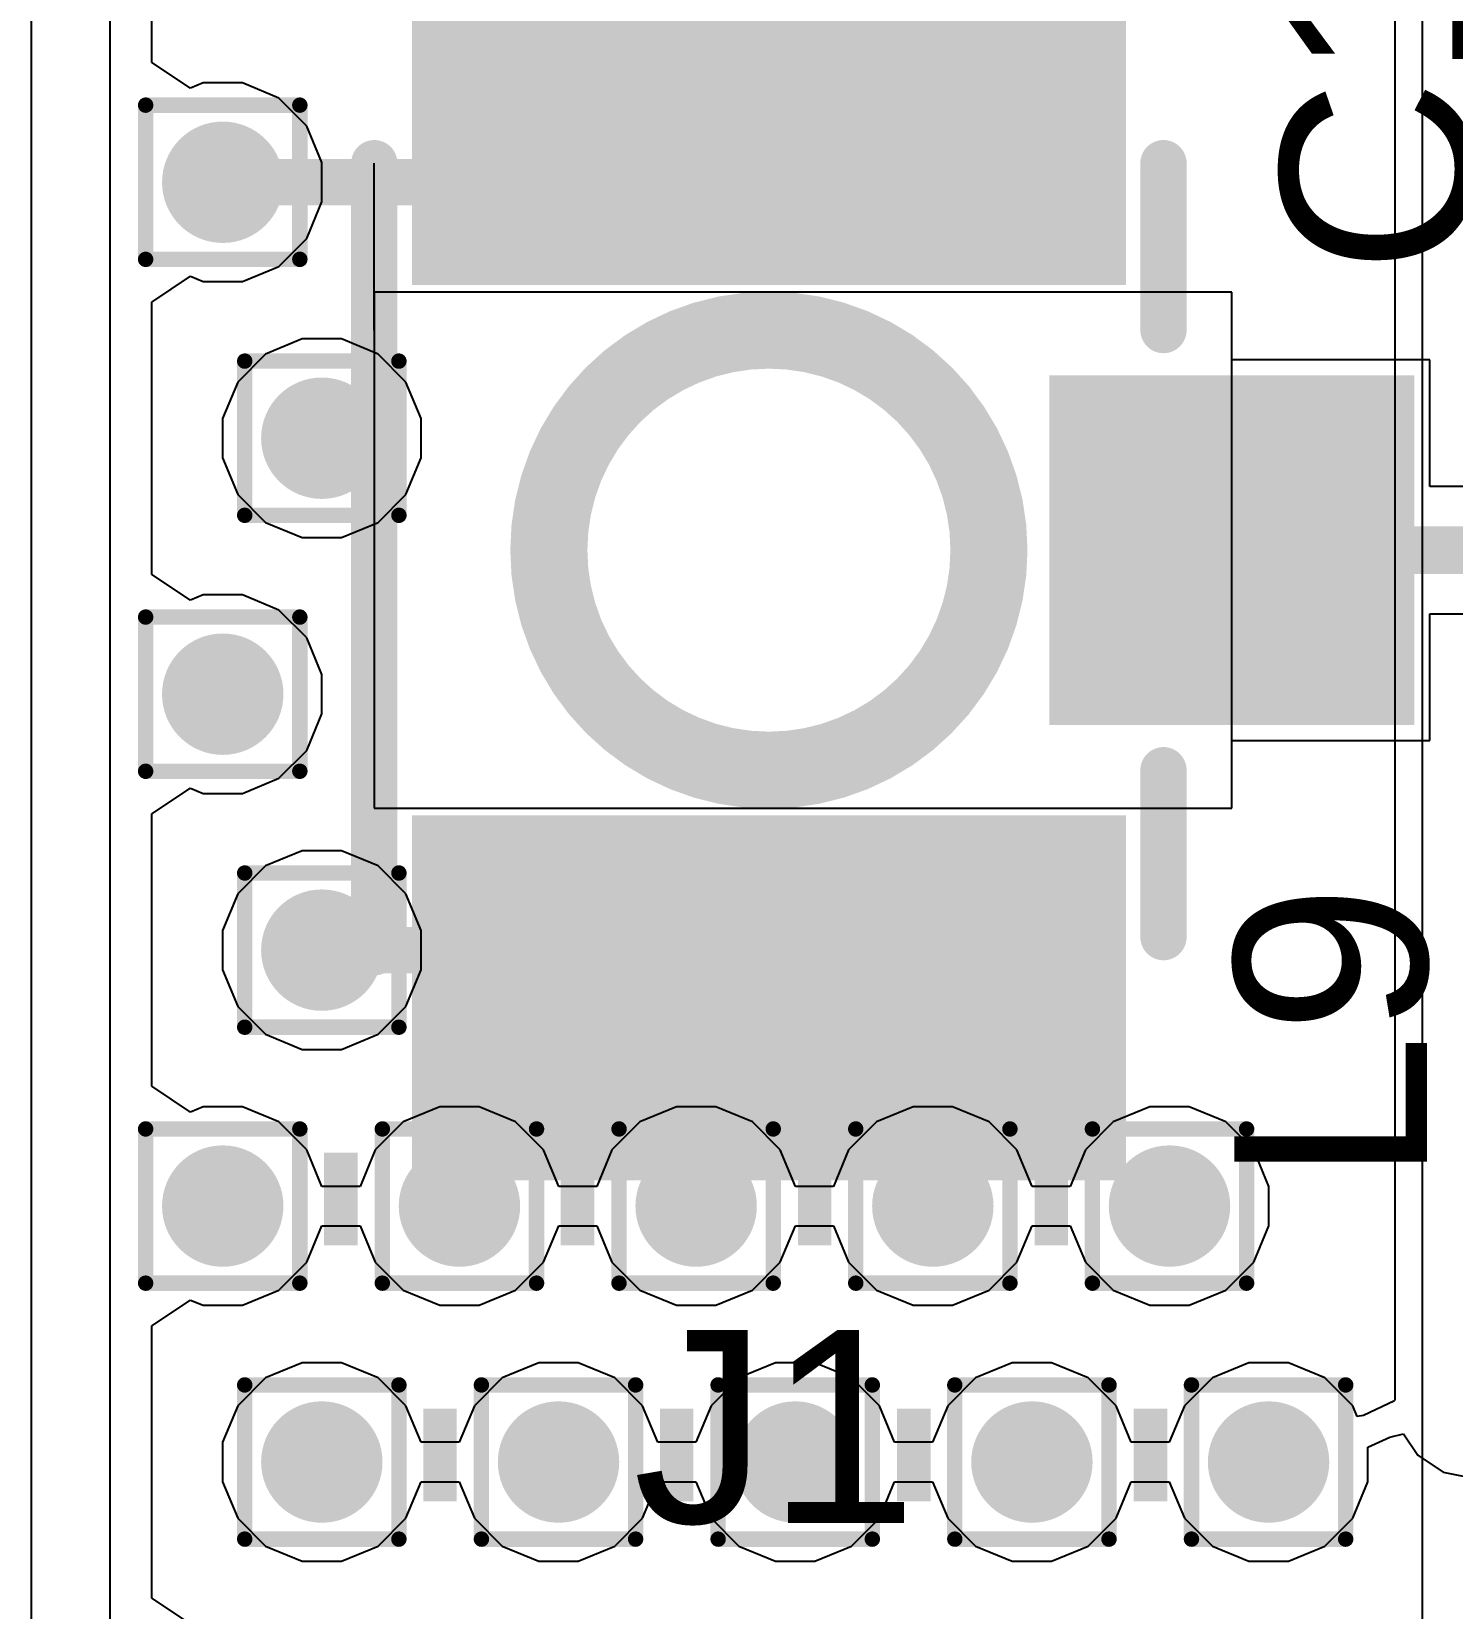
# Model space of a CAD drawing. Header units: inches. Extents: x -12 to 5355, y -7 to 5366.
# Drawn here: x 10.62 to 15.3, y 47.72 to 52.92 of the extents above; entities that cross this region are included whole.
import ezdxf

# ---------------------------------------------------------------- set-up
doc = ezdxf.new("R2010")
doc.units = ezdxf.units.IN
for name, color, linetype in [('BOTTOM LAYER', 5, 'Continuous'), ('Drill Drawing', 1, 'Continuous'), ('GROUND1', 16, 'Continuous'), ('GROUND2', 156, 'Continuous'), ('Keep-Out Layer', 6, 'Continuous'), ('POWER', 76, 'Continuous'), ('SIGNAL', 90, 'Continuous'), ('TOP LAYER', 1, 'Continuous'), ('Top Overlay', 2, 'Continuous'), ('Top Paste', 8, 'Continuous'), ('Top Solder', 216, 'Continuous'), ('Via Holes', 16, 'Continuous')]:
    doc.layers.add(name, color=color, linetype=linetype)
doc.styles.add('Arial', font='', dxfattribs={"height": 0.2})
doc.styles.get('Arial').set_extended_font_data('Arial')

# ---------------------------------------------------------------- blocks, each defined once
blk = doc.blocks.new('COAXIAL_RF_U_FL_R_SMT_1_154')
at = {"layer": 'TOP LAYER'}
for points in [[(-2, 1.1), (-0.95, 1.1), (-0.95, -1.1), (-2, -1.1)], [(0.95, 1.1), (2, 1.1), (2, -1.1), (0.95, -1.1)], [(-0.5, -1), (0.5, -1), (0.5, -2.05), (-0.5, -2.05)]]:
    blk.add_hatch(color=1, dxfattribs=at).paths.add_polyline_path(points)
at = {"layer": 'Top Paste'}
for points in [[(-2, 1.1), (-0.95, 1.1), (-0.95, -1.1), (-2, -1.1)], [(0.95, 1.1), (2, 1.1), (2, -1.1), (0.95, -1.1)], [(-0.5, -1), (0.5, -1), (0.5, -2.05), (-0.5, -2.05)]]:
    blk.add_hatch(color=8, dxfattribs=at).paths.add_polyline_path(points)
at = {"layer": 'Top Solder'}
for points in [[(-2.0762, 1.1762), (-0.8738, 1.1762), (-0.8738, -1.1762), (-2.0762, -1.1762)], [(0.8738, 1.1762), (2.0762, 1.1762), (2.0762, -1.1762), (0.8738, -1.1762)], [(-0.5762, -0.9238), (0.5762, -0.9238), (0.5762, -2.1262), (-0.5762, -2.1262)]]:
    blk.add_hatch(color=216, dxfattribs=at).paths.add_polyline_path(points)
at = {"layer": 'TOP LAYER'}
for p, q in [((0.85, 1.3), (-0.85, 1.3)), ((-0.85, 1.3), (-0.85, -1.525)), ((0.85, -1.525), (0.85, 1.3)), ((-0.85, -1.525), (0.85, -1.525))]:
    blk.add_line(p, q, dxfattribs=at)
at = {"layer": 'Top Overlay'}
for points in [[(-1.325, 1.3, 0.1524, 0.1524, 0), (1.275, 1.3, 0.1524, 0.1524, 0)], [(-1.275, -1.3, 0.1524, 0.1524, 0), (-0.725, -1.3, 0.1524, 0.1524, 0)], [(0.725, -1.3, 0.1524, 0.1524, 0), (1.275, -1.3, 0.1524, 0.1524, 0)]]:
    blk.add_lwpolyline(points, format="xyseb", dxfattribs=at)
for points, format in [([(-1.3631, 1.3, 0.0762, 0.0762, 1), (-1.2869, 1.3, 0.0762, 0.0762, 1)], "xyseb"), ([(1.2369, 1.3, 0.0762, 0.0762, 1), (1.3131, 1.3, 0.0762, 0.0762, 1)], "xyseb"), ([(0.725, 1.3, 1), (0.725, 1.3, 1)], "xyb"), ([(1.275, 1.3, 1), (1.275, 1.3, 1)], "xyb"), ([(0.725, 0, 0.254, 0.254, 1), (-0.725, 0, 0.254, 0.254, 1)], "xyseb"), ([(-0.7885, 0, 0.127, 0.127, 1), (-0.6615, 0, 0.127, 0.127, 1)], "xyseb"), ([(0.6615, 0, 0.127, 0.127, 1), (0.7885, 0, 0.127, 0.127, 1)], "xyseb"), ([(-1.3131, -1.3, 0.0762, 0.0762, 1), (-1.2369, -1.3, 0.0762, 0.0762, 1)], "xyseb"), ([(-0.7631, -1.3, 0.0762, 0.0762, 1), (-0.6869, -1.3, 0.0762, 0.0762, 1)], "xyseb"), ([(0.6869, -1.3, 0.0762, 0.0762, 1), (0.7631, -1.3, 0.0762, 0.0762, 1)], "xyseb"), ([(1.2369, -1.3, 0.0762, 0.0762, 1), (1.3131, -1.3, 0.0762, 0.0762, 1)], "xyseb")]:
    blk.add_lwpolyline(points, format=format, close=True, dxfattribs=at)
blk.add_lwpolyline([(0.725, 1.3), (1.275, 1.3)], dxfattribs=at)

msp = doc.modelspace()

# ---------------------------------------------------------------- hatches: boundary and pattern name
at = {"layer": 'BOTTOM LAYER'}
h = msp.add_hatch(color=5, dxfattribs=at)
edge = h.paths.add_edge_path()
edge.add_arc((11.2471, 52.4228), 0.2, 0, 360)
h = msp.add_hatch(color=5, dxfattribs=at)
edge = h.paths.add_edge_path()
edge.add_arc((11.5735, 51.5795), 0.2, 0, 360)
h = msp.add_hatch(color=5, dxfattribs=at)
edge = h.paths.add_edge_path()
edge.add_arc((11.2471, 50.7362), 0.2, 0, 360)
h = msp.add_hatch(color=5, dxfattribs=at)
edge = h.paths.add_edge_path()
edge.add_arc((11.5735, 49.893), 0.2, 0, 360)
h = msp.add_hatch(color=5, dxfattribs=at)
edge = h.paths.add_edge_path()
edge.add_arc((11.2471, 49.0497), 0.2, 0, 360)
h = msp.add_hatch(color=5, dxfattribs=at)
edge = h.paths.add_edge_path()
edge.add_arc((12.0269, 49.0497), 0.2, 0, 360)
h = msp.add_hatch(color=5, dxfattribs=at)
edge = h.paths.add_edge_path()
edge.add_arc((12.8067, 49.0497), 0.2, 0, 360)
h = msp.add_hatch(color=5, dxfattribs=at)
edge = h.paths.add_edge_path()
edge.add_arc((13.5865, 49.0497), 0.2, 0, 360)
h = msp.add_hatch(color=5, dxfattribs=at)
edge = h.paths.add_edge_path()
edge.add_arc((14.3662, 49.0497), 0.2, 0, 360)
h = msp.add_hatch(color=5, dxfattribs=at)
edge = h.paths.add_edge_path()
edge.add_arc((11.5735, 48.2064), 0.2, 0, 360)
h = msp.add_hatch(color=5, dxfattribs=at)
edge = h.paths.add_edge_path()
edge.add_arc((12.3533, 48.2064), 0.2, 0, 360)
h = msp.add_hatch(color=5, dxfattribs=at)
edge = h.paths.add_edge_path()
edge.add_arc((13.1331, 48.2064), 0.2, 0, 360)
h = msp.add_hatch(color=5, dxfattribs=at)
edge = h.paths.add_edge_path()
edge.add_arc((13.9129, 48.2064), 0.2, 0, 360)
h = msp.add_hatch(color=5, dxfattribs=at)
edge = h.paths.add_edge_path()
edge.add_arc((14.6926, 48.2064), 0.2, 0, 360)
at = {"layer": 'GROUND1'}
h = msp.add_hatch(color=16, dxfattribs=at)
edge = h.paths.add_edge_path()
edge.add_arc((11.2471, 52.4228), 0.2, 0, 360)
h = msp.add_hatch(color=16, dxfattribs=at)
edge = h.paths.add_edge_path()
edge.add_arc((11.5735, 51.5795), 0.2, 0, 360)
h = msp.add_hatch(color=16, dxfattribs=at)
edge = h.paths.add_edge_path()
edge.add_arc((11.2471, 50.7362), 0.2, 0, 360)
h = msp.add_hatch(color=16, dxfattribs=at)
edge = h.paths.add_edge_path()
edge.add_arc((11.5735, 49.893), 0.2, 0, 360)
h = msp.add_hatch(color=16, dxfattribs=at)
edge = h.paths.add_edge_path()
edge.add_arc((11.2471, 49.0497), 0.2, 0, 360)
h = msp.add_hatch(color=16, dxfattribs=at)
edge = h.paths.add_edge_path()
edge.add_arc((12.0269, 49.0497), 0.2, 0, 360)
h = msp.add_hatch(color=16, dxfattribs=at)
edge = h.paths.add_edge_path()
edge.add_arc((12.8067, 49.0497), 0.2, 0, 360)
h = msp.add_hatch(color=16, dxfattribs=at)
edge = h.paths.add_edge_path()
edge.add_arc((13.5865, 49.0497), 0.2, 0, 360)
h = msp.add_hatch(color=16, dxfattribs=at)
edge = h.paths.add_edge_path()
edge.add_arc((14.3662, 49.0497), 0.2, 0, 360)
h = msp.add_hatch(color=16, dxfattribs=at)
edge = h.paths.add_edge_path()
edge.add_arc((11.5735, 48.2064), 0.2, 0, 360)
h = msp.add_hatch(color=16, dxfattribs=at)
edge = h.paths.add_edge_path()
edge.add_arc((12.3533, 48.2064), 0.2, 0, 360)
h = msp.add_hatch(color=16, dxfattribs=at)
edge = h.paths.add_edge_path()
edge.add_arc((13.1331, 48.2064), 0.2, 0, 360)
h = msp.add_hatch(color=16, dxfattribs=at)
edge = h.paths.add_edge_path()
edge.add_arc((13.9129, 48.2064), 0.2, 0, 360)
h = msp.add_hatch(color=16, dxfattribs=at)
edge = h.paths.add_edge_path()
edge.add_arc((14.6926, 48.2064), 0.2, 0, 360)
at = {"layer": 'GROUND2'}
h = msp.add_hatch(color=156, dxfattribs=at)
edge = h.paths.add_edge_path()
edge.add_arc((11.2471, 52.4228), 0.2, 0, 360)
h = msp.add_hatch(color=156, dxfattribs=at)
edge = h.paths.add_edge_path()
edge.add_arc((11.5735, 51.5795), 0.2, 0, 360)
h = msp.add_hatch(color=156, dxfattribs=at)
edge = h.paths.add_edge_path()
edge.add_arc((11.2471, 50.7362), 0.2, 0, 360)
h = msp.add_hatch(color=156, dxfattribs=at)
edge = h.paths.add_edge_path()
edge.add_arc((11.5735, 49.893), 0.2, 0, 360)
h = msp.add_hatch(color=156, dxfattribs=at)
edge = h.paths.add_edge_path()
edge.add_arc((11.2471, 49.0497), 0.2, 0, 360)
h = msp.add_hatch(color=156, dxfattribs=at)
edge = h.paths.add_edge_path()
edge.add_arc((12.0269, 49.0497), 0.2, 0, 360)
h = msp.add_hatch(color=156, dxfattribs=at)
edge = h.paths.add_edge_path()
edge.add_arc((12.8067, 49.0497), 0.2, 0, 360)
h = msp.add_hatch(color=156, dxfattribs=at)
edge = h.paths.add_edge_path()
edge.add_arc((13.5865, 49.0497), 0.2, 0, 360)
h = msp.add_hatch(color=156, dxfattribs=at)
edge = h.paths.add_edge_path()
edge.add_arc((14.3662, 49.0497), 0.2, 0, 360)
h = msp.add_hatch(color=156, dxfattribs=at)
edge = h.paths.add_edge_path()
edge.add_arc((11.5735, 48.2064), 0.2, 0, 360)
h = msp.add_hatch(color=156, dxfattribs=at)
edge = h.paths.add_edge_path()
edge.add_arc((12.3533, 48.2064), 0.2, 0, 360)
h = msp.add_hatch(color=156, dxfattribs=at)
edge = h.paths.add_edge_path()
edge.add_arc((13.1331, 48.2064), 0.2, 0, 360)
h = msp.add_hatch(color=156, dxfattribs=at)
edge = h.paths.add_edge_path()
edge.add_arc((13.9129, 48.2064), 0.2, 0, 360)
h = msp.add_hatch(color=156, dxfattribs=at)
edge = h.paths.add_edge_path()
edge.add_arc((14.6926, 48.2064), 0.2, 0, 360)
at = {"layer": 'POWER'}
h = msp.add_hatch(color=76, dxfattribs=at)
edge = h.paths.add_edge_path()
edge.add_arc((11.2471, 52.4228), 0.2, 0, 360)
h = msp.add_hatch(color=76, dxfattribs=at)
edge = h.paths.add_edge_path()
edge.add_arc((11.5735, 51.5795), 0.2, 0, 360)
h = msp.add_hatch(color=76, dxfattribs=at)
edge = h.paths.add_edge_path()
edge.add_arc((11.2471, 50.7362), 0.2, 0, 360)
h = msp.add_hatch(color=76, dxfattribs=at)
edge = h.paths.add_edge_path()
edge.add_arc((11.5735, 49.893), 0.2, 0, 360)
h = msp.add_hatch(color=76, dxfattribs=at)
edge = h.paths.add_edge_path()
edge.add_arc((11.2471, 49.0497), 0.2, 0, 360)
for points in [[(11.5811, 48.9204), (11.6913, 48.9204), (11.6913, 49.2252), (11.5811, 49.2252)], [(12.3609, 48.9204), (12.4711, 48.9204), (12.4711, 49.2252), (12.3609, 49.2252)], [(13.2525, 49.2252), (13.1423, 49.2252), (13.1423, 48.9204), (13.2525, 48.9204)], [(14.0323, 49.2252), (13.9221, 49.2252), (13.9221, 48.9204), (14.0323, 48.9204)], [(11.9075, 48.0771), (12.0177, 48.0771), (12.0177, 48.3819), (11.9075, 48.3819)], [(12.6873, 48.0771), (12.7975, 48.0771), (12.7975, 48.3819), (12.6873, 48.3819)], [(13.5789, 48.3819), (13.4687, 48.3819), (13.4687, 48.0771), (13.5789, 48.0771)], [(14.3586, 48.3819), (14.2485, 48.3819), (14.2485, 48.0771), (14.3586, 48.0771)]]:
    msp.add_hatch(color=76, dxfattribs=at).paths.add_polyline_path(points)
h = msp.add_hatch(color=76, dxfattribs=at)
edge = h.paths.add_edge_path()
edge.add_arc((12.0269, 49.0497), 0.2, 0, 360)
h = msp.add_hatch(color=76, dxfattribs=at)
edge = h.paths.add_edge_path()
edge.add_arc((12.8067, 49.0497), 0.2, 0, 360)
h = msp.add_hatch(color=76, dxfattribs=at)
edge = h.paths.add_edge_path()
edge.add_arc((13.5865, 49.0497), 0.2, 0, 360)
h = msp.add_hatch(color=76, dxfattribs=at)
edge = h.paths.add_edge_path()
edge.add_arc((14.3662, 49.0497), 0.2, 0, 360)
h = msp.add_hatch(color=76, dxfattribs=at)
edge = h.paths.add_edge_path()
edge.add_arc((11.5735, 48.2064), 0.2, 0, 360)
h = msp.add_hatch(color=76, dxfattribs=at)
edge = h.paths.add_edge_path()
edge.add_arc((12.3533, 48.2064), 0.2, 0, 360)
h = msp.add_hatch(color=76, dxfattribs=at)
edge = h.paths.add_edge_path()
edge.add_arc((13.1331, 48.2064), 0.2, 0, 360)
h = msp.add_hatch(color=76, dxfattribs=at)
edge = h.paths.add_edge_path()
edge.add_arc((13.9129, 48.2064), 0.2, 0, 360)
h = msp.add_hatch(color=76, dxfattribs=at)
edge = h.paths.add_edge_path()
edge.add_arc((14.6926, 48.2064), 0.2, 0, 360)
at = {"layer": 'SIGNAL'}
h = msp.add_hatch(color=90, dxfattribs=at)
edge = h.paths.add_edge_path()
edge.add_arc((11.2471, 52.4228), 0.2, 0, 360)
h = msp.add_hatch(color=90, dxfattribs=at)
edge = h.paths.add_edge_path()
edge.add_arc((11.5735, 51.5795), 0.2, 0, 360)
h = msp.add_hatch(color=90, dxfattribs=at)
edge = h.paths.add_edge_path()
edge.add_arc((11.2471, 50.7362), 0.2, 0, 360)
h = msp.add_hatch(color=90, dxfattribs=at)
edge = h.paths.add_edge_path()
edge.add_arc((11.5735, 49.893), 0.2, 0, 360)
h = msp.add_hatch(color=90, dxfattribs=at)
edge = h.paths.add_edge_path()
edge.add_arc((11.2471, 49.0497), 0.2, 0, 360)
h = msp.add_hatch(color=90, dxfattribs=at)
edge = h.paths.add_edge_path()
edge.add_arc((12.0269, 49.0497), 0.2, 0, 360)
h = msp.add_hatch(color=90, dxfattribs=at)
edge = h.paths.add_edge_path()
edge.add_arc((12.8067, 49.0497), 0.2, 0, 360)
h = msp.add_hatch(color=90, dxfattribs=at)
edge = h.paths.add_edge_path()
edge.add_arc((13.5865, 49.0497), 0.2, 0, 360)
h = msp.add_hatch(color=90, dxfattribs=at)
edge = h.paths.add_edge_path()
edge.add_arc((14.3662, 49.0497), 0.2, 0, 360)
h = msp.add_hatch(color=90, dxfattribs=at)
edge = h.paths.add_edge_path()
edge.add_arc((11.5735, 48.2064), 0.2, 0, 360)
h = msp.add_hatch(color=90, dxfattribs=at)
edge = h.paths.add_edge_path()
edge.add_arc((12.3533, 48.2064), 0.2, 0, 360)
h = msp.add_hatch(color=90, dxfattribs=at)
edge = h.paths.add_edge_path()
edge.add_arc((13.1331, 48.2064), 0.2, 0, 360)
h = msp.add_hatch(color=90, dxfattribs=at)
edge = h.paths.add_edge_path()
edge.add_arc((13.9129, 48.2064), 0.2, 0, 360)
h = msp.add_hatch(color=90, dxfattribs=at)
edge = h.paths.add_edge_path()
edge.add_arc((14.6926, 48.2064), 0.2, 0, 360)
at = {"layer": 'TOP LAYER'}
h = msp.add_hatch(color=1, dxfattribs=at)
edge = h.paths.add_edge_path()
edge.add_arc((11.2471, 52.4228), 0.2, 0, 360)
h = msp.add_hatch(color=1, dxfattribs=at)
edge = h.paths.add_edge_path()
edge.add_arc((11.5735, 51.5795), 0.2, 0, 360)
h = msp.add_hatch(color=1, dxfattribs=at)
edge = h.paths.add_edge_path()
edge.add_arc((11.2471, 50.7362), 0.2, 0, 360)
h = msp.add_hatch(color=1, dxfattribs=at)
edge = h.paths.add_edge_path()
edge.add_arc((11.5735, 49.893), 0.2, 0, 360)
h = msp.add_hatch(color=1, dxfattribs=at)
edge = h.paths.add_edge_path()
edge.add_arc((11.2471, 49.0497), 0.2, 0, 360)
h = msp.add_hatch(color=1, dxfattribs=at)
edge = h.paths.add_edge_path()
edge.add_arc((12.0269, 49.0497), 0.2, 0, 360)
h = msp.add_hatch(color=1, dxfattribs=at)
edge = h.paths.add_edge_path()
edge.add_arc((12.8067, 49.0497), 0.2, 0, 360)
h = msp.add_hatch(color=1, dxfattribs=at)
edge = h.paths.add_edge_path()
edge.add_arc((13.5865, 49.0497), 0.2, 0, 360)
h = msp.add_hatch(color=1, dxfattribs=at)
edge = h.paths.add_edge_path()
edge.add_arc((14.3662, 49.0497), 0.2, 0, 360)
h = msp.add_hatch(color=1, dxfattribs=at)
edge = h.paths.add_edge_path()
edge.add_arc((11.5735, 48.2064), 0.2, 0, 360)
h = msp.add_hatch(color=1, dxfattribs=at)
edge = h.paths.add_edge_path()
edge.add_arc((12.3533, 48.2064), 0.2, 0, 360)
h = msp.add_hatch(color=1, dxfattribs=at)
edge = h.paths.add_edge_path()
edge.add_arc((13.1331, 48.2064), 0.2, 0, 360)
h = msp.add_hatch(color=1, dxfattribs=at)
edge = h.paths.add_edge_path()
edge.add_arc((13.9129, 48.2064), 0.2, 0, 360)
h = msp.add_hatch(color=1, dxfattribs=at)
edge = h.paths.add_edge_path()
edge.add_arc((14.6926, 48.2064), 0.2, 0, 360)
at = {"layer": 'Via Holes'}
h = msp.add_hatch(color=7, dxfattribs=at)
edge = h.paths.add_edge_path()
edge.add_arc((11.2471, 52.4228), 0.1, 0, 360)
h = msp.add_hatch(color=7, dxfattribs=at)
edge = h.paths.add_edge_path()
edge.add_arc((11.5735, 51.5795), 0.1, 0, 360)
h = msp.add_hatch(color=7, dxfattribs=at)
edge = h.paths.add_edge_path()
edge.add_arc((11.2471, 50.7362), 0.1, 0, 360)
h = msp.add_hatch(color=7, dxfattribs=at)
edge = h.paths.add_edge_path()
edge.add_arc((11.5735, 49.893), 0.1, 0, 360)
h = msp.add_hatch(color=7, dxfattribs=at)
edge = h.paths.add_edge_path()
edge.add_arc((11.2471, 49.0497), 0.1, 0, 360)
h = msp.add_hatch(color=7, dxfattribs=at)
edge = h.paths.add_edge_path()
edge.add_arc((12.0269, 49.0497), 0.1, 0, 360)
h = msp.add_hatch(color=7, dxfattribs=at)
edge = h.paths.add_edge_path()
edge.add_arc((12.8067, 49.0497), 0.1, 0, 360)
h = msp.add_hatch(color=7, dxfattribs=at)
edge = h.paths.add_edge_path()
edge.add_arc((13.5865, 49.0497), 0.1, 0, 360)
h = msp.add_hatch(color=7, dxfattribs=at)
edge = h.paths.add_edge_path()
edge.add_arc((14.3662, 49.0497), 0.1, 0, 360)
h = msp.add_hatch(color=7, dxfattribs=at)
edge = h.paths.add_edge_path()
edge.add_arc((11.5735, 48.2064), 0.1, 0, 360)
h = msp.add_hatch(color=7, dxfattribs=at)
edge = h.paths.add_edge_path()
edge.add_arc((12.3533, 48.2064), 0.1, 0, 360)
h = msp.add_hatch(color=7, dxfattribs=at)
edge = h.paths.add_edge_path()
edge.add_arc((13.1331, 48.2064), 0.1, 0, 360)
h = msp.add_hatch(color=7, dxfattribs=at)
edge = h.paths.add_edge_path()
edge.add_arc((13.9129, 48.2064), 0.1, 0, 360)
h = msp.add_hatch(color=7, dxfattribs=at)
edge = h.paths.add_edge_path()
edge.add_arc((14.6926, 48.2064), 0.1, 0, 360)

# ---------------------------------------------------------------- linework, layer by layer
at = {"layer": 'BOTTOM LAYER'}
msp.add_line((10.8762, 33.914), (10.8762, 60.2174), dxfattribs=at)
at = {"layer": 'Drill Drawing'}
for points in [[(10.9931, 52.6768, 0.0508, 0.0508, 0), (11.5011, 52.6768, 0.0508, 0.0508, 0)], [(10.9931, 52.1688, 0.0508, 0.0508, 0), (10.9931, 52.6768, 0.0508, 0.0508, 0)], [(11.5011, 52.1688, 0.0508, 0.0508, 0), (11.5011, 52.6768, 0.0508, 0.0508, 0)], [(10.9931, 52.1688, 0.0508, 0.0508, 0), (11.5011, 52.1688, 0.0508, 0.0508, 0)], [(11.3195, 51.8335, 0.0508, 0.0508, 0), (11.8275, 51.8335, 0.0508, 0.0508, 0)], [(11.3195, 51.3255, 0.0508, 0.0508, 0), (11.3195, 51.8335, 0.0508, 0.0508, 0)], [(11.8275, 51.3255, 0.0508, 0.0508, 0), (11.8275, 51.8335, 0.0508, 0.0508, 0)], [(11.3195, 51.3255, 0.0508, 0.0508, 0), (11.8275, 51.3255, 0.0508, 0.0508, 0)], [(10.9931, 50.9902, 0.0508, 0.0508, 0), (11.5011, 50.9902, 0.0508, 0.0508, 0)], [(10.9931, 50.4822, 0.0508, 0.0508, 0), (10.9931, 50.9902, 0.0508, 0.0508, 0)], [(11.5011, 50.4822, 0.0508, 0.0508, 0), (11.5011, 50.9902, 0.0508, 0.0508, 0)], [(10.9931, 50.4822, 0.0508, 0.0508, 0), (11.5011, 50.4822, 0.0508, 0.0508, 0)], [(11.3195, 50.147, 0.0508, 0.0508, 0), (11.8275, 50.147, 0.0508, 0.0508, 0)], [(11.3195, 49.639, 0.0508, 0.0508, 0), (11.3195, 50.147, 0.0508, 0.0508, 0)], [(11.8275, 49.639, 0.0508, 0.0508, 0), (11.8275, 50.147, 0.0508, 0.0508, 0)], [(11.3195, 49.639, 0.0508, 0.0508, 0), (11.8275, 49.639, 0.0508, 0.0508, 0)], [(10.9931, 49.3037, 0.0508, 0.0508, 0), (11.5011, 49.3037, 0.0508, 0.0508, 0)], [(10.9931, 48.7957, 0.0508, 0.0508, 0), (10.9931, 49.3037, 0.0508, 0.0508, 0)], [(11.5011, 48.7957, 0.0508, 0.0508, 0), (11.5011, 49.3037, 0.0508, 0.0508, 0)], [(11.7729, 49.3037, 0.0508, 0.0508, 0), (12.2809, 49.3037, 0.0508, 0.0508, 0)], [(11.7729, 48.7957, 0.0508, 0.0508, 0), (11.7729, 49.3037, 0.0508, 0.0508, 0)], [(12.2809, 48.7957, 0.0508, 0.0508, 0), (12.2809, 49.3037, 0.0508, 0.0508, 0)], [(12.5527, 49.3037, 0.0508, 0.0508, 0), (13.0607, 49.3037, 0.0508, 0.0508, 0)], [(12.5527, 48.7957, 0.0508, 0.0508, 0), (12.5527, 49.3037, 0.0508, 0.0508, 0)], [(13.0607, 48.7957, 0.0508, 0.0508, 0), (13.0607, 49.3037, 0.0508, 0.0508, 0)], [(13.3325, 49.3037, 0.0508, 0.0508, 0), (13.8405, 49.3037, 0.0508, 0.0508, 0)], [(13.3325, 48.7957, 0.0508, 0.0508, 0), (13.3325, 49.3037, 0.0508, 0.0508, 0)], [(13.8405, 48.7957, 0.0508, 0.0508, 0), (13.8405, 49.3037, 0.0508, 0.0508, 0)], [(14.1122, 49.3037, 0.0508, 0.0508, 0), (14.6202, 49.3037, 0.0508, 0.0508, 0)], [(14.1122, 48.7957, 0.0508, 0.0508, 0), (14.1122, 49.3037, 0.0508, 0.0508, 0)], [(14.6202, 48.7957, 0.0508, 0.0508, 0), (14.6202, 49.3037, 0.0508, 0.0508, 0)], [(10.9931, 48.7957, 0.0508, 0.0508, 0), (11.5011, 48.7957, 0.0508, 0.0508, 0)], [(11.7729, 48.7957, 0.0508, 0.0508, 0), (12.2809, 48.7957, 0.0508, 0.0508, 0)], [(12.5527, 48.7957, 0.0508, 0.0508, 0), (13.0607, 48.7957, 0.0508, 0.0508, 0)], [(13.3325, 48.7957, 0.0508, 0.0508, 0), (13.8405, 48.7957, 0.0508, 0.0508, 0)], [(14.1122, 48.7957, 0.0508, 0.0508, 0), (14.6202, 48.7957, 0.0508, 0.0508, 0)], [(11.3195, 48.4604, 0.0508, 0.0508, 0), (11.8275, 48.4604, 0.0508, 0.0508, 0)], [(11.3195, 47.9524, 0.0508, 0.0508, 0), (11.3195, 48.4604, 0.0508, 0.0508, 0)], [(11.8275, 47.9524, 0.0508, 0.0508, 0), (11.8275, 48.4604, 0.0508, 0.0508, 0)], [(12.0993, 48.4604, 0.0508, 0.0508, 0), (12.6073, 48.4604, 0.0508, 0.0508, 0)], [(12.0993, 47.9524, 0.0508, 0.0508, 0), (12.0993, 48.4604, 0.0508, 0.0508, 0)], [(12.6073, 47.9524, 0.0508, 0.0508, 0), (12.6073, 48.4604, 0.0508, 0.0508, 0)], [(12.8791, 48.4604, 0.0508, 0.0508, 0), (13.3871, 48.4604, 0.0508, 0.0508, 0)], [(12.8791, 47.9524, 0.0508, 0.0508, 0), (12.8791, 48.4604, 0.0508, 0.0508, 0)], [(13.3871, 47.9524, 0.0508, 0.0508, 0), (13.3871, 48.4604, 0.0508, 0.0508, 0)], [(13.6588, 48.4604, 0.0508, 0.0508, 0), (14.1669, 48.4604, 0.0508, 0.0508, 0)], [(13.6588, 47.9524, 0.0508, 0.0508, 0), (13.6588, 48.4604, 0.0508, 0.0508, 0)], [(14.1669, 47.9524, 0.0508, 0.0508, 0), (14.1669, 48.4604, 0.0508, 0.0508, 0)], [(14.4386, 48.4604, 0.0508, 0.0508, 0), (14.9466, 48.4604, 0.0508, 0.0508, 0)], [(14.4386, 47.9524, 0.0508, 0.0508, 0), (14.4386, 48.4604, 0.0508, 0.0508, 0)], [(14.9466, 47.9524, 0.0508, 0.0508, 0), (14.9466, 48.4604, 0.0508, 0.0508, 0)], [(11.3195, 47.9524, 0.0508, 0.0508, 0), (11.8275, 47.9524, 0.0508, 0.0508, 0)], [(12.0993, 47.9524, 0.0508, 0.0508, 0), (12.6073, 47.9524, 0.0508, 0.0508, 0)], [(12.8791, 47.9524, 0.0508, 0.0508, 0), (13.3871, 47.9524, 0.0508, 0.0508, 0)], [(13.6588, 47.9524, 0.0508, 0.0508, 0), (14.1669, 47.9524, 0.0508, 0.0508, 0)], [(14.4386, 47.9524, 0.0508, 0.0508, 0), (14.9466, 47.9524, 0.0508, 0.0508, 0)]]:
    msp.add_lwpolyline(points, format="xyseb", dxfattribs=at)
for points in [[(10.9804, 52.6768, 0.0254, 0.0254, 1), (11.0058, 52.6768, 0.0254, 0.0254, 1)], [(10.9804, 52.6768, 0.0254, 0.0254, 1), (11.0058, 52.6768, 0.0254, 0.0254, 1)], [(11.4884, 52.6768, 0.0254, 0.0254, 1), (11.5138, 52.6768, 0.0254, 0.0254, 1)], [(11.4884, 52.6768, 0.0254, 0.0254, 1), (11.5138, 52.6768, 0.0254, 0.0254, 1)], [(10.9804, 52.1688, 0.0254, 0.0254, 1), (11.0058, 52.1688, 0.0254, 0.0254, 1)], [(10.9804, 52.1688, 0.0254, 0.0254, 1), (11.0058, 52.1688, 0.0254, 0.0254, 1)], [(11.4884, 52.1688, 0.0254, 0.0254, 1), (11.5138, 52.1688, 0.0254, 0.0254, 1)], [(11.4884, 52.1688, 0.0254, 0.0254, 1), (11.5138, 52.1688, 0.0254, 0.0254, 1)], [(11.3068, 51.8335, 0.0254, 0.0254, 1), (11.3322, 51.8335, 0.0254, 0.0254, 1)], [(11.3068, 51.8335, 0.0254, 0.0254, 1), (11.3322, 51.8335, 0.0254, 0.0254, 1)], [(11.8148, 51.8335, 0.0254, 0.0254, 1), (11.8402, 51.8335, 0.0254, 0.0254, 1)], [(11.8148, 51.8335, 0.0254, 0.0254, 1), (11.8402, 51.8335, 0.0254, 0.0254, 1)], [(11.3068, 51.3255, 0.0254, 0.0254, 1), (11.3322, 51.3255, 0.0254, 0.0254, 1)], [(11.3068, 51.3255, 0.0254, 0.0254, 1), (11.3322, 51.3255, 0.0254, 0.0254, 1)], [(11.8148, 51.3255, 0.0254, 0.0254, 1), (11.8402, 51.3255, 0.0254, 0.0254, 1)], [(11.8148, 51.3255, 0.0254, 0.0254, 1), (11.8402, 51.3255, 0.0254, 0.0254, 1)], [(10.9804, 50.9902, 0.0254, 0.0254, 1), (11.0058, 50.9902, 0.0254, 0.0254, 1)], [(10.9804, 50.9902, 0.0254, 0.0254, 1), (11.0058, 50.9902, 0.0254, 0.0254, 1)], [(11.4884, 50.9902, 0.0254, 0.0254, 1), (11.5138, 50.9902, 0.0254, 0.0254, 1)], [(11.4884, 50.9902, 0.0254, 0.0254, 1), (11.5138, 50.9902, 0.0254, 0.0254, 1)], [(10.9804, 50.4822, 0.0254, 0.0254, 1), (11.0058, 50.4822, 0.0254, 0.0254, 1)], [(10.9804, 50.4822, 0.0254, 0.0254, 1), (11.0058, 50.4822, 0.0254, 0.0254, 1)], [(11.4884, 50.4822, 0.0254, 0.0254, 1), (11.5138, 50.4822, 0.0254, 0.0254, 1)], [(11.4884, 50.4822, 0.0254, 0.0254, 1), (11.5138, 50.4822, 0.0254, 0.0254, 1)], [(11.3068, 50.147, 0.0254, 0.0254, 1), (11.3322, 50.147, 0.0254, 0.0254, 1)], [(11.3068, 50.147, 0.0254, 0.0254, 1), (11.3322, 50.147, 0.0254, 0.0254, 1)], [(11.8148, 50.147, 0.0254, 0.0254, 1), (11.8402, 50.147, 0.0254, 0.0254, 1)], [(11.8148, 50.147, 0.0254, 0.0254, 1), (11.8402, 50.147, 0.0254, 0.0254, 1)], [(11.3068, 49.639, 0.0254, 0.0254, 1), (11.3322, 49.639, 0.0254, 0.0254, 1)], [(11.3068, 49.639, 0.0254, 0.0254, 1), (11.3322, 49.639, 0.0254, 0.0254, 1)], [(11.8148, 49.639, 0.0254, 0.0254, 1), (11.8402, 49.639, 0.0254, 0.0254, 1)], [(11.8148, 49.639, 0.0254, 0.0254, 1), (11.8402, 49.639, 0.0254, 0.0254, 1)], [(10.9804, 49.3037, 0.0254, 0.0254, 1), (11.0058, 49.3037, 0.0254, 0.0254, 1)], [(10.9804, 49.3037, 0.0254, 0.0254, 1), (11.0058, 49.3037, 0.0254, 0.0254, 1)], [(11.4884, 49.3037, 0.0254, 0.0254, 1), (11.5138, 49.3037, 0.0254, 0.0254, 1)], [(11.4884, 49.3037, 0.0254, 0.0254, 1), (11.5138, 49.3037, 0.0254, 0.0254, 1)], [(11.7602, 49.3037, 0.0254, 0.0254, 1), (11.7856, 49.3037, 0.0254, 0.0254, 1)], [(11.7602, 49.3037, 0.0254, 0.0254, 1), (11.7856, 49.3037, 0.0254, 0.0254, 1)], [(12.2682, 49.3037, 0.0254, 0.0254, 1), (12.2936, 49.3037, 0.0254, 0.0254, 1)], [(12.2682, 49.3037, 0.0254, 0.0254, 1), (12.2936, 49.3037, 0.0254, 0.0254, 1)], [(12.54, 49.3037, 0.0254, 0.0254, 1), (12.5654, 49.3037, 0.0254, 0.0254, 1)], [(12.54, 49.3037, 0.0254, 0.0254, 1), (12.5654, 49.3037, 0.0254, 0.0254, 1)], [(13.048, 49.3037, 0.0254, 0.0254, 1), (13.0734, 49.3037, 0.0254, 0.0254, 1)], [(13.048, 49.3037, 0.0254, 0.0254, 1), (13.0734, 49.3037, 0.0254, 0.0254, 1)], [(13.3198, 49.3037, 0.0254, 0.0254, 1), (13.3452, 49.3037, 0.0254, 0.0254, 1)], [(13.3198, 49.3037, 0.0254, 0.0254, 1), (13.3452, 49.3037, 0.0254, 0.0254, 1)], [(13.8278, 49.3037, 0.0254, 0.0254, 1), (13.8532, 49.3037, 0.0254, 0.0254, 1)], [(13.8278, 49.3037, 0.0254, 0.0254, 1), (13.8532, 49.3037, 0.0254, 0.0254, 1)], [(14.0995, 49.3037, 0.0254, 0.0254, 1), (14.1249, 49.3037, 0.0254, 0.0254, 1)], [(14.0995, 49.3037, 0.0254, 0.0254, 1), (14.1249, 49.3037, 0.0254, 0.0254, 1)], [(14.6075, 49.3037, 0.0254, 0.0254, 1), (14.6329, 49.3037, 0.0254, 0.0254, 1)], [(14.6075, 49.3037, 0.0254, 0.0254, 1), (14.6329, 49.3037, 0.0254, 0.0254, 1)], [(10.9804, 48.7957, 0.0254, 0.0254, 1), (11.0058, 48.7957, 0.0254, 0.0254, 1)], [(10.9804, 48.7957, 0.0254, 0.0254, 1), (11.0058, 48.7957, 0.0254, 0.0254, 1)], [(11.4884, 48.7957, 0.0254, 0.0254, 1), (11.5138, 48.7957, 0.0254, 0.0254, 1)], [(11.4884, 48.7957, 0.0254, 0.0254, 1), (11.5138, 48.7957, 0.0254, 0.0254, 1)], [(11.7602, 48.7957, 0.0254, 0.0254, 1), (11.7856, 48.7957, 0.0254, 0.0254, 1)], [(11.7602, 48.7957, 0.0254, 0.0254, 1), (11.7856, 48.7957, 0.0254, 0.0254, 1)], [(12.2682, 48.7957, 0.0254, 0.0254, 1), (12.2936, 48.7957, 0.0254, 0.0254, 1)], [(12.2682, 48.7957, 0.0254, 0.0254, 1), (12.2936, 48.7957, 0.0254, 0.0254, 1)], [(12.54, 48.7957, 0.0254, 0.0254, 1), (12.5654, 48.7957, 0.0254, 0.0254, 1)], [(12.54, 48.7957, 0.0254, 0.0254, 1), (12.5654, 48.7957, 0.0254, 0.0254, 1)], [(13.048, 48.7957, 0.0254, 0.0254, 1), (13.0734, 48.7957, 0.0254, 0.0254, 1)], [(13.048, 48.7957, 0.0254, 0.0254, 1), (13.0734, 48.7957, 0.0254, 0.0254, 1)], [(13.3198, 48.7957, 0.0254, 0.0254, 1), (13.3452, 48.7957, 0.0254, 0.0254, 1)], [(13.3198, 48.7957, 0.0254, 0.0254, 1), (13.3452, 48.7957, 0.0254, 0.0254, 1)], [(13.8278, 48.7957, 0.0254, 0.0254, 1), (13.8532, 48.7957, 0.0254, 0.0254, 1)], [(13.8278, 48.7957, 0.0254, 0.0254, 1), (13.8532, 48.7957, 0.0254, 0.0254, 1)], [(14.0995, 48.7957, 0.0254, 0.0254, 1), (14.1249, 48.7957, 0.0254, 0.0254, 1)], [(14.0995, 48.7957, 0.0254, 0.0254, 1), (14.1249, 48.7957, 0.0254, 0.0254, 1)], [(14.6075, 48.7957, 0.0254, 0.0254, 1), (14.6329, 48.7957, 0.0254, 0.0254, 1)], [(14.6075, 48.7957, 0.0254, 0.0254, 1), (14.6329, 48.7957, 0.0254, 0.0254, 1)], [(11.3068, 48.4604, 0.0254, 0.0254, 1), (11.3322, 48.4604, 0.0254, 0.0254, 1)], [(11.3068, 48.4604, 0.0254, 0.0254, 1), (11.3322, 48.4604, 0.0254, 0.0254, 1)], [(11.8148, 48.4604, 0.0254, 0.0254, 1), (11.8402, 48.4604, 0.0254, 0.0254, 1)], [(11.8148, 48.4604, 0.0254, 0.0254, 1), (11.8402, 48.4604, 0.0254, 0.0254, 1)], [(12.0866, 48.4604, 0.0254, 0.0254, 1), (12.112, 48.4604, 0.0254, 0.0254, 1)], [(12.0866, 48.4604, 0.0254, 0.0254, 1), (12.112, 48.4604, 0.0254, 0.0254, 1)], [(12.5946, 48.4604, 0.0254, 0.0254, 1), (12.62, 48.4604, 0.0254, 0.0254, 1)], [(12.5946, 48.4604, 0.0254, 0.0254, 1), (12.62, 48.4604, 0.0254, 0.0254, 1)], [(12.8664, 48.4604, 0.0254, 0.0254, 1), (12.8918, 48.4604, 0.0254, 0.0254, 1)], [(12.8664, 48.4604, 0.0254, 0.0254, 1), (12.8918, 48.4604, 0.0254, 0.0254, 1)], [(13.3744, 48.4604, 0.0254, 0.0254, 1), (13.3998, 48.4604, 0.0254, 0.0254, 1)], [(13.3744, 48.4604, 0.0254, 0.0254, 1), (13.3998, 48.4604, 0.0254, 0.0254, 1)], [(13.6462, 48.4604, 0.0254, 0.0254, 1), (13.6715, 48.4604, 0.0254, 0.0254, 1)], [(13.6462, 48.4604, 0.0254, 0.0254, 1), (13.6715, 48.4604, 0.0254, 0.0254, 1)], [(14.1541, 48.4604, 0.0254, 0.0254, 1), (14.1796, 48.4604, 0.0254, 0.0254, 1)], [(14.1541, 48.4604, 0.0254, 0.0254, 1), (14.1796, 48.4604, 0.0254, 0.0254, 1)], [(14.4259, 48.4604, 0.0254, 0.0254, 1), (14.4513, 48.4604, 0.0254, 0.0254, 1)], [(14.4259, 48.4604, 0.0254, 0.0254, 1), (14.4513, 48.4604, 0.0254, 0.0254, 1)], [(14.9339, 48.4604, 0.0254, 0.0254, 1), (14.9593, 48.4604, 0.0254, 0.0254, 1)], [(14.9339, 48.4604, 0.0254, 0.0254, 1), (14.9593, 48.4604, 0.0254, 0.0254, 1)], [(11.3068, 47.9524, 0.0254, 0.0254, 1), (11.3322, 47.9524, 0.0254, 0.0254, 1)], [(11.3068, 47.9524, 0.0254, 0.0254, 1), (11.3322, 47.9524, 0.0254, 0.0254, 1)], [(11.8148, 47.9524, 0.0254, 0.0254, 1), (11.8402, 47.9524, 0.0254, 0.0254, 1)], [(11.8148, 47.9524, 0.0254, 0.0254, 1), (11.8402, 47.9524, 0.0254, 0.0254, 1)], [(12.0866, 47.9524, 0.0254, 0.0254, 1), (12.112, 47.9524, 0.0254, 0.0254, 1)], [(12.0866, 47.9524, 0.0254, 0.0254, 1), (12.112, 47.9524, 0.0254, 0.0254, 1)], [(12.5946, 47.9524, 0.0254, 0.0254, 1), (12.62, 47.9524, 0.0254, 0.0254, 1)], [(12.5946, 47.9524, 0.0254, 0.0254, 1), (12.62, 47.9524, 0.0254, 0.0254, 1)], [(12.8664, 47.9524, 0.0254, 0.0254, 1), (12.8918, 47.9524, 0.0254, 0.0254, 1)], [(12.8664, 47.9524, 0.0254, 0.0254, 1), (12.8918, 47.9524, 0.0254, 0.0254, 1)], [(13.3744, 47.9524, 0.0254, 0.0254, 1), (13.3998, 47.9524, 0.0254, 0.0254, 1)], [(13.3744, 47.9524, 0.0254, 0.0254, 1), (13.3998, 47.9524, 0.0254, 0.0254, 1)], [(13.6462, 47.9524, 0.0254, 0.0254, 1), (13.6715, 47.9524, 0.0254, 0.0254, 1)], [(13.6462, 47.9524, 0.0254, 0.0254, 1), (13.6715, 47.9524, 0.0254, 0.0254, 1)], [(14.1541, 47.9524, 0.0254, 0.0254, 1), (14.1796, 47.9524, 0.0254, 0.0254, 1)], [(14.1541, 47.9524, 0.0254, 0.0254, 1), (14.1796, 47.9524, 0.0254, 0.0254, 1)], [(14.4259, 47.9524, 0.0254, 0.0254, 1), (14.4513, 47.9524, 0.0254, 0.0254, 1)], [(14.4259, 47.9524, 0.0254, 0.0254, 1), (14.4513, 47.9524, 0.0254, 0.0254, 1)], [(14.9339, 47.9524, 0.0254, 0.0254, 1), (14.9593, 47.9524, 0.0254, 0.0254, 1)], [(14.9339, 47.9524, 0.0254, 0.0254, 1), (14.9593, 47.9524, 0.0254, 0.0254, 1)]]:
    msp.add_lwpolyline(points, format="xyseb", close=True, dxfattribs=at)
at = {"layer": 'GROUND1'}
msp.add_line((10.8762, 33.8074), (10.8762, 60.2174), dxfattribs=at)
at = {"layer": 'GROUND2'}
msp.add_line((10.8762, 33.8074), (10.8762, 60.2174), dxfattribs=at)
at = {"layer": 'Keep-Out Layer'}
msp.add_line((10.6172, 33.8074), (10.6172, 60.2996), dxfattribs=at)
at = {"layer": 'POWER'}
for p, q in [((11.0137, 52.8175), (11.0137, 53.7146)), ((15.108, 53.0826), (15.108, 48.4229)), ((11.1407, 52.7327), (11.0137, 52.8175)), ((11.1821, 52.7498), (11.1407, 52.7327)), ((11.3122, 52.7498), (11.1821, 52.7498)), ((11.4323, 52.7), (11.3122, 52.7498)), ((11.5243, 52.608), (11.4323, 52.7)), ((11.5741, 52.4878), (11.5243, 52.608)), ((11.5741, 52.3578), (11.5741, 52.4878)), ((11.5243, 52.2376), (11.5741, 52.3578)), ((11.4323, 52.1456), (11.5243, 52.2376)), ((11.0137, 52.0281), (11.1407, 52.1129)), ((11.1407, 52.1129), (11.1821, 52.0958)), ((11.3122, 52.0958), (11.4323, 52.1456)), ((11.1821, 52.0958), (11.3122, 52.0958)), ((11.0137, 51.131), (11.0137, 52.0281)), ((11.5085, 51.9065), (11.3883, 51.8567)), ((11.6386, 51.9065), (11.5085, 51.9065)), ((11.7587, 51.8567), (11.6386, 51.9065)), ((11.3883, 51.8567), (11.2963, 51.7647)), ((11.8507, 51.7647), (11.7587, 51.8567)), ((11.2963, 51.7647), (11.2465, 51.6446)), ((11.9005, 51.6446), (11.8507, 51.7647)), ((11.2465, 51.6446), (11.2465, 51.5145)), ((11.9005, 51.5145), (11.9005, 51.6446)), ((11.2465, 51.5145), (11.2963, 51.3943)), ((11.8507, 51.3943), (11.9005, 51.5145)), ((11.2963, 51.3943), (11.3883, 51.3023)), ((11.7587, 51.3023), (11.8507, 51.3943)), ((11.3883, 51.3023), (11.5085, 51.2525)), ((11.6386, 51.2525), (11.7587, 51.3023)), ((11.5085, 51.2525), (11.6386, 51.2525)), ((11.1407, 51.0461), (11.0137, 51.131)), ((11.1821, 51.0632), (11.1407, 51.0461)), ((11.3122, 51.0632), (11.1821, 51.0632)), ((11.4323, 51.0135), (11.3122, 51.0632)), ((11.5243, 50.9215), (11.4323, 51.0135)), ((11.5741, 50.8013), (11.5243, 50.9215)), ((11.5741, 50.6712), (11.5741, 50.8013)), ((11.5243, 50.551), (11.5741, 50.6712)), ((11.4323, 50.459), (11.5243, 50.551)), ((11.3122, 50.4092), (11.4323, 50.459)), ((11.0137, 50.3415), (11.1407, 50.4264)), ((11.1407, 50.4264), (11.1821, 50.4092)), ((11.1821, 50.4092), (11.3122, 50.4092)), ((11.0137, 49.4444), (11.0137, 50.3415)), ((11.5085, 50.22), (11.3883, 50.1702)), ((11.6386, 50.22), (11.5085, 50.22)), ((11.7587, 50.1702), (11.6386, 50.22)), ((11.3883, 50.1702), (11.2963, 50.0782)), ((11.8507, 50.0782), (11.7587, 50.1702)), ((11.2963, 50.0782), (11.2465, 49.958)), ((11.9005, 49.958), (11.8507, 50.0782)), ((11.2465, 49.958), (11.2465, 49.8279)), ((11.9005, 49.8279), (11.9005, 49.958)), ((11.2465, 49.8279), (11.2963, 49.7077)), ((11.8507, 49.7077), (11.9005, 49.8279)), ((11.2963, 49.7077), (11.3883, 49.6157)), ((11.7587, 49.6157), (11.8507, 49.7077)), ((11.3883, 49.6157), (11.5085, 49.566)), ((11.6386, 49.566), (11.7587, 49.6157)), ((11.5085, 49.566), (11.6386, 49.566)), ((11.1407, 49.3595), (11.0137, 49.4444)), ((11.1821, 49.3767), (11.1407, 49.3595)), ((11.3122, 49.3767), (11.1821, 49.3767)), ((11.4323, 49.3269), (11.3122, 49.3767)), ((11.9619, 49.3767), (11.8417, 49.3269)), ((12.0919, 49.3767), (11.9619, 49.3767)), ((12.2121, 49.3269), (12.0919, 49.3767)), ((12.7416, 49.3767), (12.6215, 49.3269)), ((12.8717, 49.3767), (12.7416, 49.3767)), ((12.9919, 49.3269), (12.8717, 49.3767)), ((13.5214, 49.3767), (13.4012, 49.3269)), ((13.6515, 49.3767), (13.5214, 49.3767)), ((13.7717, 49.3269), (13.6515, 49.3767)), ((14.3012, 49.3767), (14.181, 49.3269)), ((14.4313, 49.3767), (14.3012, 49.3767)), ((14.5515, 49.3269), (14.4313, 49.3767)), ((11.5243, 49.2349), (11.4323, 49.3269)), ((11.8417, 49.3269), (11.7497, 49.2349)), ((12.3041, 49.2349), (12.2121, 49.3269)), ((12.6215, 49.3269), (12.5295, 49.2349)), ((13.0839, 49.2349), (12.9919, 49.3269)), ((13.4012, 49.3269), (13.3092, 49.2349)), ((13.8637, 49.2349), (13.7717, 49.3269)), ((14.181, 49.3269), (14.089, 49.2349)), ((14.6435, 49.2349), (14.5515, 49.3269)), ((11.5741, 49.1147), (11.5243, 49.2349)), ((11.7497, 49.2349), (11.6999, 49.1147)), ((12.3539, 49.1147), (12.3041, 49.2349)), ((12.5295, 49.2349), (12.4797, 49.1147)), ((13.1337, 49.1147), (13.0839, 49.2349)), ((13.3092, 49.2349), (13.2595, 49.1147)), ((13.9135, 49.1147), (13.8637, 49.2349)), ((14.089, 49.2349), (14.0392, 49.1147)), ((14.6932, 49.1147), (14.6435, 49.2349)), ((11.6999, 49.1147), (11.5741, 49.1147)), ((12.4797, 49.1147), (12.3539, 49.1147)), ((13.2595, 49.1147), (13.1337, 49.1147)), ((14.0392, 49.1147), (13.9135, 49.1147)), ((14.6932, 48.9846), (14.6932, 49.1147)), ((11.5243, 48.8645), (11.5741, 48.9846)), ((11.5741, 48.9846), (11.6999, 48.9846)), ((11.6999, 48.9846), (11.7497, 48.8645)), ((12.3041, 48.8645), (12.3539, 48.9846)), ((12.3539, 48.9846), (12.4797, 48.9846)), ((12.4797, 48.9846), (12.5295, 48.8645)), ((13.0839, 48.8645), (13.1337, 48.9846)), ((13.1337, 48.9846), (13.2595, 48.9846)), ((13.2595, 48.9846), (13.3092, 48.8645)), ((13.8637, 48.8645), (13.9135, 48.9846)), ((13.9135, 48.9846), (14.0392, 48.9846)), ((14.0392, 48.9846), (14.089, 48.8645)), ((14.6435, 48.8645), (14.6932, 48.9846)), ((11.4323, 48.7725), (11.5243, 48.8645)), ((11.7497, 48.8645), (11.8417, 48.7725)), ((12.2121, 48.7725), (12.3041, 48.8645)), ((12.5295, 48.8645), (12.6215, 48.7725)), ((12.9919, 48.7725), (13.0839, 48.8645)), ((13.3092, 48.8645), (13.4012, 48.7725)), ((13.7717, 48.7725), (13.8637, 48.8645)), ((14.089, 48.8645), (14.181, 48.7725)), ((14.5515, 48.7725), (14.6435, 48.8645)), ((11.0137, 48.655), (11.1407, 48.7398)), ((11.1407, 48.7398), (11.1821, 48.7227)), ((11.3122, 48.7227), (11.4323, 48.7725)), ((11.8417, 48.7725), (11.9619, 48.7227)), ((12.0919, 48.7227), (12.2121, 48.7725)), ((12.6215, 48.7725), (12.7416, 48.7227)), ((12.8717, 48.7227), (12.9919, 48.7725)), ((13.4012, 48.7725), (13.5214, 48.7227)), ((13.6515, 48.7227), (13.7717, 48.7725)), ((14.181, 48.7725), (14.3012, 48.7227)), ((14.4313, 48.7227), (14.5515, 48.7725)), ((11.1821, 48.7227), (11.3122, 48.7227)), ((11.9619, 48.7227), (12.0919, 48.7227)), ((12.7416, 48.7227), (12.8717, 48.7227)), ((13.5214, 48.7227), (13.6515, 48.7227)), ((14.3012, 48.7227), (14.4313, 48.7227)), ((11.0137, 47.7578), (11.0137, 48.655)), ((11.5085, 48.5334), (11.3883, 48.4836)), ((11.6386, 48.5334), (11.5085, 48.5334)), ((11.7587, 48.4836), (11.6386, 48.5334)), ((12.2882, 48.5334), (12.1681, 48.4836)), ((12.4183, 48.5334), (12.2882, 48.5334)), ((12.5385, 48.4836), (12.4183, 48.5334)), ((13.068, 48.5334), (12.9478, 48.4836)), ((13.1981, 48.5334), (13.068, 48.5334)), ((13.3183, 48.4836), (13.1981, 48.5334)), ((13.8478, 48.5334), (13.7276, 48.4836)), ((13.9779, 48.5334), (13.8478, 48.5334)), ((14.0981, 48.4836), (13.9779, 48.5334)), ((14.6276, 48.5334), (14.5074, 48.4836)), ((14.7577, 48.5334), (14.6276, 48.5334)), ((14.8779, 48.4836), (14.7577, 48.5334)), ((11.3883, 48.4836), (11.2963, 48.3916)), ((11.8507, 48.3916), (11.7587, 48.4836)), ((12.1681, 48.4836), (12.0761, 48.3916)), ((12.6305, 48.3916), (12.5385, 48.4836)), ((12.9478, 48.4836), (12.8559, 48.3916)), ((13.4103, 48.3916), (13.3183, 48.4836)), ((13.7276, 48.4836), (13.6356, 48.3916)), ((14.1901, 48.3916), (14.0981, 48.4836)), ((14.5074, 48.4836), (14.4154, 48.3916)), ((14.9698, 48.3916), (14.8779, 48.4836)), ((15.108, 48.4229), (15.108, 48.4124)), ((11.2963, 48.3916), (11.2465, 48.2715)), ((11.9005, 48.2715), (11.8507, 48.3916)), ((12.0761, 48.3916), (12.0263, 48.2715)), ((12.6803, 48.2715), (12.6305, 48.3916)), ((12.8559, 48.3916), (12.8061, 48.2715)), ((13.4601, 48.2715), (13.4103, 48.3916)), ((13.6356, 48.3916), (13.5859, 48.2715)), ((14.2398, 48.2715), (14.1901, 48.3916)), ((14.4154, 48.3916), (14.3656, 48.2715)), ((14.9847, 48.3559), (14.9698, 48.3916)), ((15.1076, 48.4079), (15.0052, 48.3597)), ((15.108, 48.4124), (15.1076, 48.4079)), ((15.0052, 48.3597), (14.9847, 48.3559)), ((11.2465, 48.2715), (11.2465, 48.1414)), ((12.0263, 48.2715), (11.9005, 48.2715)), ((12.8061, 48.2715), (12.6803, 48.2715)), ((13.5859, 48.2715), (13.4601, 48.2715)), ((14.3656, 48.2715), (14.2398, 48.2715)), ((15.0196, 48.2554), (15.0919, 48.2887)), ((15.0919, 48.2887), (15.137, 48.2995)), ((15.137, 48.2995), (15.1839, 48.2293)), ((15.0196, 48.2193), (15.0196, 48.2554)), ((15.0196, 48.1414), (15.0196, 48.2193)), ((15.1839, 48.2293), (15.2679, 48.1731)), ((15.2679, 48.1731), (15.367, 48.1534)), ((11.2465, 48.1414), (11.2963, 48.0212)), ((11.8507, 48.0212), (11.9005, 48.1414)), ((11.9005, 48.1414), (12.0263, 48.1414)), ((12.0263, 48.1414), (12.0761, 48.0212)), ((12.6305, 48.0212), (12.6803, 48.1414)), ((12.6803, 48.1414), (12.8061, 48.1414)), ((12.8061, 48.1414), (12.8559, 48.0212)), ((13.4103, 48.0212), (13.4601, 48.1414)), ((13.4601, 48.1414), (13.5859, 48.1414)), ((13.5859, 48.1414), (13.6356, 48.0212)), ((14.1901, 48.0212), (14.2398, 48.1414)), ((14.2398, 48.1414), (14.3656, 48.1414)), ((14.3656, 48.1414), (14.4154, 48.0212)), ((14.9698, 48.0212), (15.0196, 48.1414)), ((11.2963, 48.0212), (11.3883, 47.9292)), ((11.7587, 47.9292), (11.8507, 48.0212)), ((12.0761, 48.0212), (12.1681, 47.9292)), ((12.5385, 47.9292), (12.6305, 48.0212)), ((12.8559, 48.0212), (12.9478, 47.9292)), ((13.3183, 47.9292), (13.4103, 48.0212)), ((13.6356, 48.0212), (13.7276, 47.9292)), ((14.0981, 47.9292), (14.1901, 48.0212)), ((14.4154, 48.0212), (14.5074, 47.9292)), ((14.8779, 47.9292), (14.9698, 48.0212)), ((11.3883, 47.9292), (11.5085, 47.8794)), ((11.6386, 47.8794), (11.7587, 47.9292)), ((12.1681, 47.9292), (12.2882, 47.8794)), ((12.4183, 47.8794), (12.5385, 47.9292)), ((12.9478, 47.9292), (13.068, 47.8794)), ((13.1981, 47.8794), (13.3183, 47.9292)), ((13.7276, 47.9292), (13.8478, 47.8794)), ((13.9779, 47.8794), (14.0981, 47.9292)), ((14.5074, 47.9292), (14.6276, 47.8794)), ((14.7577, 47.8794), (14.8779, 47.9292)), ((11.5085, 47.8794), (11.6386, 47.8794)), ((12.2882, 47.8794), (12.4183, 47.8794)), ((13.068, 47.8794), (13.1981, 47.8794)), ((13.8478, 47.8794), (13.9779, 47.8794)), ((14.6276, 47.8794), (14.7577, 47.8794)), ((11.1407, 47.673), (11.0137, 47.7578))]:
    msp.add_line(p, q, dxfattribs=at)
at = {"layer": 'SIGNAL'}
for p, q in [((10.8762, 33.8074), (10.8762, 60.2174)), ((15.1982, 54.3482), (15.1982, 44.0135))]:
    msp.add_line(p, q, dxfattribs=at)
at = {"layer": 'TOP LAYER'}
for p, q in [((10.8762, 33.8074), (10.8762, 57.7662)), ((14.5714, 52.0607), (11.7464, 52.0607)), ((11.7464, 52.0607), (11.7464, 50.3607)), ((14.5714, 51.8377), (14.5714, 52.0607)), ((15.2234, 51.8377), (14.5714, 51.8377)), ((15.2234, 51.4201), (15.2234, 51.8377)), ((15.7682, 51.4201), (15.2234, 51.4201)), ((15.2234, 50.5837), (15.2234, 51.0013)), ((15.2234, 51.0013), (15.6784, 51.0013)), ((14.5714, 50.3607), (14.5714, 50.5837)), ((14.5714, 50.5837), (15.2234, 50.5837)), ((11.7464, 50.3607), (14.5714, 50.3607))]:
    msp.add_line(p, q, dxfattribs=at)
for points in [[(13.0464, 52.6857, 0.1524, 0.1524, -0.414214), (12.7835, 52.4228, 0.1524, 0.1524, 0)], [(11.2471, 52.4228, 0.1524, 0.1524, 0), (12.7835, 52.4228, 0.1524, 0.1524, 0)], [(14.5714, 51.2107, 0.1567, 0.1567, 0), (16.1452, 51.2107, 0.1567, 0.1567, 0)], [(11.5735, 49.893, 0.1524, 0.1524, 0), (12.8891, 49.893, 0.1524, 0.1524, 0)], [(12.8891, 49.893, 0.1524, 0.1524, -0.414214), (13.0464, 49.7357, 0.1524, 0.1524, 0)]]:
    msp.add_lwpolyline(points, format="xyseb", dxfattribs=at)
for points in [[(13.0083, 52.6857, 0.0762, 0.0762, 1), (13.0845, 52.6857, 0.0762, 0.0762, 1)], [(11.209, 52.4228, 0.0762, 0.0762, 1), (11.2852, 52.4228, 0.0762, 0.0762, 1)], [(12.7454, 52.4228, 0.0762, 0.0762, 1), (12.8216, 52.4228, 0.0762, 0.0762, 1)], [(12.7454, 52.4228, 0.0762, 0.0762, 1), (12.8216, 52.4228, 0.0762, 0.0762, 1)], [(14.5322, 51.2107, 0.0783, 0.0783, 1), (14.6106, 51.2107, 0.0783, 0.0783, 1)], [(11.5354, 49.893, 0.0762, 0.0762, 1), (11.6116, 49.893, 0.0762, 0.0762, 1)], [(12.851, 49.893, 0.0762, 0.0762, 1), (12.9272, 49.893, 0.0762, 0.0762, 1)], [(12.851, 49.893, 0.0762, 0.0762, 1), (12.9272, 49.893, 0.0762, 0.0762, 1)], [(13.0083, 49.7357, 0.0762, 0.0762, 1), (13.0845, 49.7357, 0.0762, 0.0762, 1)]]:
    msp.add_lwpolyline(points, format="xyseb", close=True, dxfattribs=at)

# ---------------------------------------------------------------- block references
at = {"rotation": 90}
msp.add_blockref('COAXIAL_RF_U_FL_R_SMT_1_154', (13.0464, 51.2107), dxfattribs=at)

# ---------------------------------------------------------------- texts
at = {"layer": 'Top Overlay', "style": 'Arial'}
for s, p in [('C13', (15.367, 52.1208)), ('L9', (15.2146, 49.1236))]:
    msp.add_text(s, height=0.635, rotation=90, dxfattribs=at).set_placement(p)
msp.add_text('J1', height=0.635, dxfattribs=at).set_placement((12.5984, 48.006))

doc.saveas('drawing.dxf')
